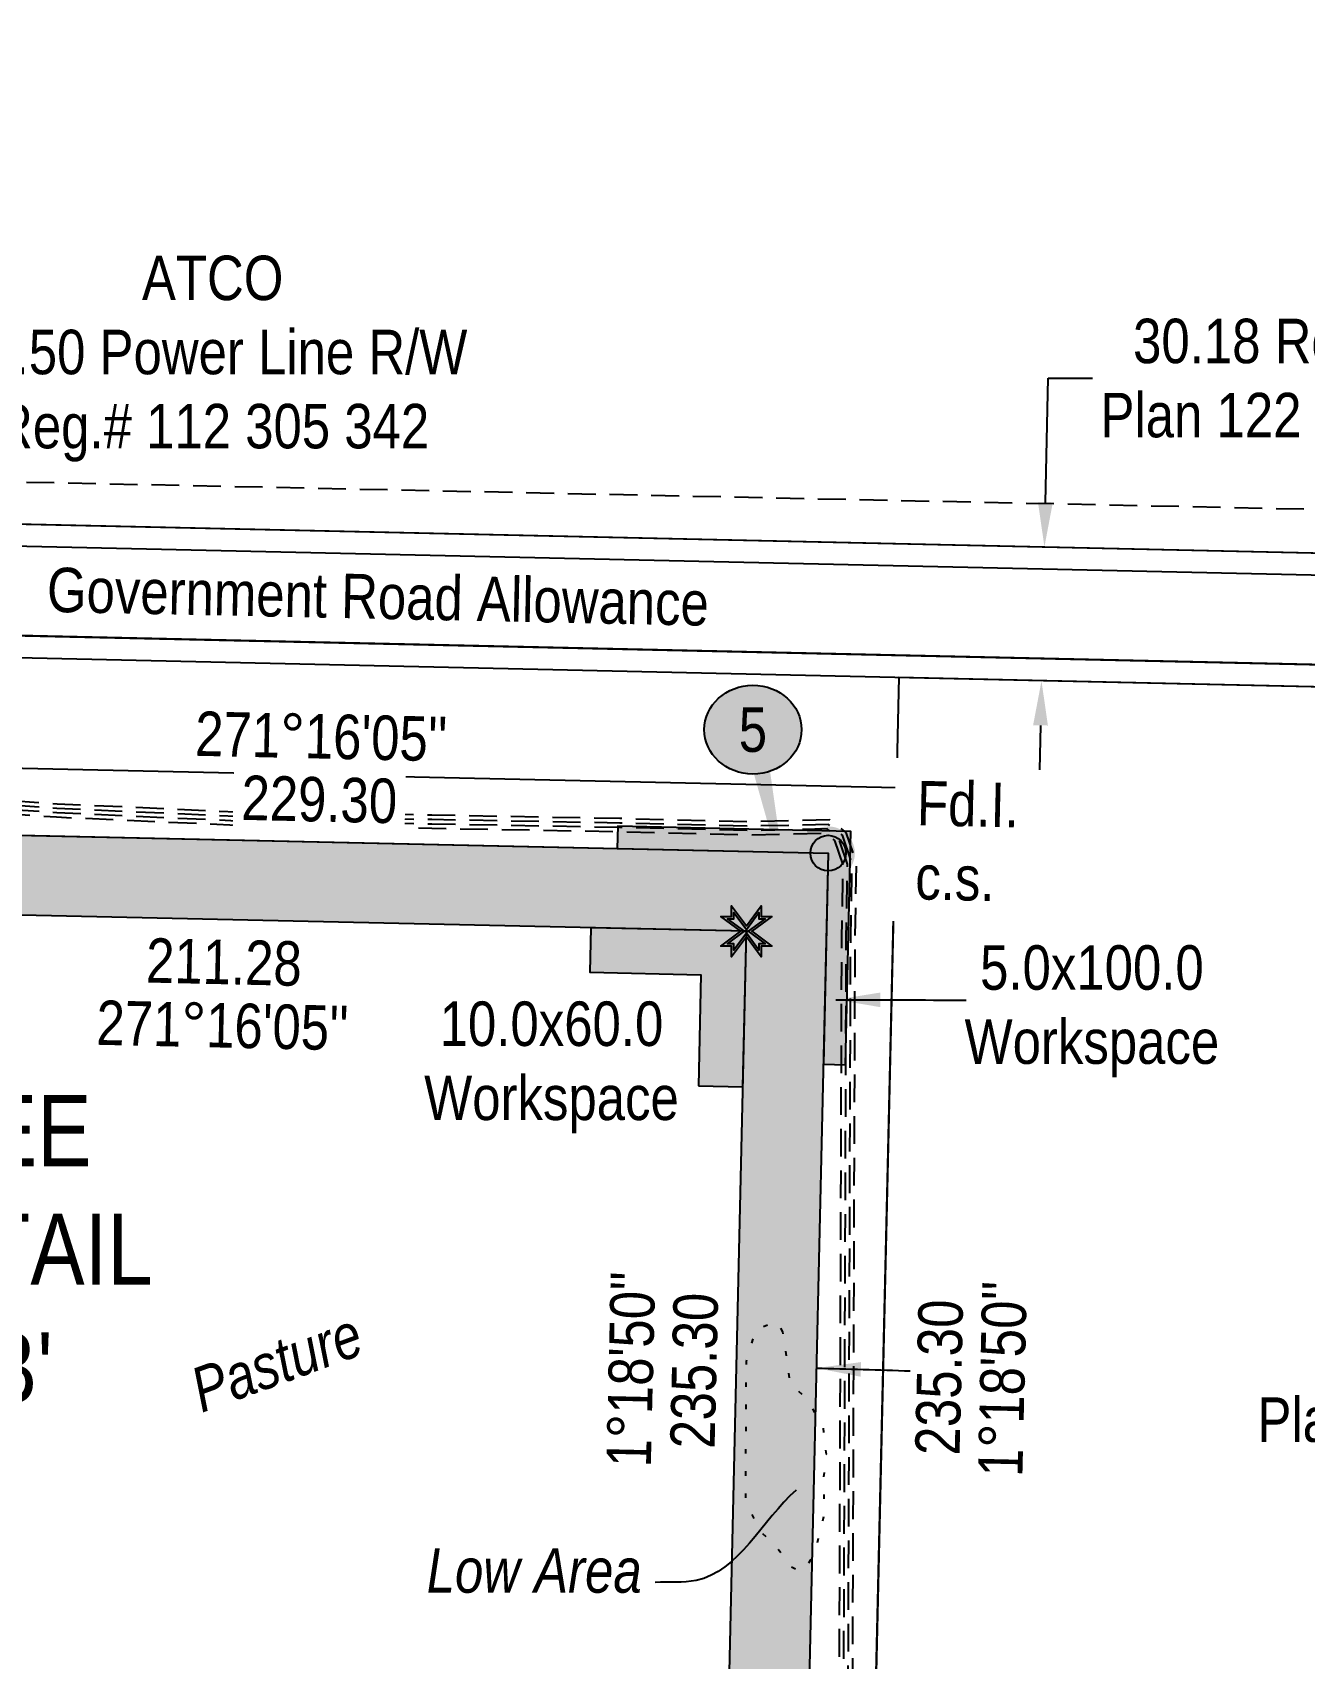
# Model space of a CAD drawing. Extents: x 397736 to 405633, y 6113180 to 6118658.
# Drawn here: x 399143.8 to 399430, y 6114683 to 6115048.7 of the extents above; entities that cross this region are included whole.
import ezdxf
from ezdxf.enums import TextEntityAlignment as Align

# ---------------------------------------------------------------- set-up
doc = ezdxf.new("R2010")
doc.units = 0
doc.header["$LTSCALE"] = 5
doc.header["$PDSIZE"] = 0.5
doc.linetypes.add('foc-TOPO', pattern=[1, 0.2, -0.8])
doc.linetypes.add('UG_PIPE', pattern=[1.875, 1.25, -0.625])
doc.layers.get('Defpoints').update_dxf_attribs({"color": 9})
for name, color, linetype in [('AS-PIPE-UG', 44, 'UG_PIPE'), ('AS-POWER', 104, 'foc-POWER'), ('AS-TELUS', 224, 'foc-TEL'), ('C-RW', 13, 'Continuous'), ('DETAIL-T', 7, 'Continuous'), ('L-BD', 7, 'Continuous'), ('L-BD1', 253, 'Continuous'), ('L-MON', 1, 'Continuous'), ('L-MON-T', 1, 'Continuous'), ('L-ROAD-T', 7, 'Continuous'), ('L-SEC', 7, 'Continuous'), ('L-TITLEDB', 4, 'Continuous'), ('L-TITLEDB-T', 4, 'Continuous'), ('P-CROSSINGS', 250, 'Continuous'), ('P-ELEVATION', 7, 'Continuous'), ('P-IOP3', 10, 'Continuous'), ('P-IOP3-H', 21, 'Continuous'), ('P-LTO', 14, 'Continuous'), ('P-PROPOSED', 10, 'Continuous'), ('P-PROPOSED-H', 21, 'Continuous'), ('P-TEMP-BLUE', 146, 'Continuous'), ('P-TEMP-BLUE-T', 146, 'Continuous'), ('T-LOW-AREA', 48, 'foc-TOPO')]:
    doc.layers.add(name, color=color, linetype=linetype)
doc.layers.add('F-EZE-T', color=190, linetype='Continuous', lineweight=9)
doc.layers.add('T-TEXT', color=48, linetype='Continuous', lineweight=18)
doc.layers.add('P-TEMP-BLUE-H', color=7, linetype='Continuous', true_color=0x99e6ff)
doc.styles.add('80', font='ARIALN.TTF', dxfattribs={"height": 10})
doc.styles.add('80CG', font='ARIALN.TTF', dxfattribs={"height": 10})
doc.styles.add('80L', font='ARIALN.TTF', dxfattribs={"height": 10})
doc.styles.add('80LS', font='ARIALNI.TTF', dxfattribs={"height": 10})
doc.styles.add('foc-LtypeFont', font='ARIALN.TTF', dxfattribs={"height": 7.349999999999999})
doc.linetypes.add('foc-POWER', pattern='A,6,-1,["P",foc-LtypeFont,S=0.2,R=0,X=-0.625,Y=-0.75],-1.239999999999999,4', length=12.24)
doc.linetypes.add('foc-POWER-NOLINE', pattern='A,0,-4,["P",foc-LtypeFont,S=0.2,R=0,X=-0.625,Y=-0.75],-8.24', length=12.24)
doc.linetypes.add('foc-TEL', pattern='A,2,-1,["T",foc-LtypeFont,S=0.2,R=0,X=-0.425,Y=-0.75],-1.239999999999999,8', length=12.24)
doc.linetypes.add('foc-TEL-NOLINE', pattern='A,0,-2,["T",foc-LtypeFont,S=0.2,R=0,X=-0.425,Y=-0.75],-10.24', length=12.24)
doc.dimstyles.new('Compass 5 000', dxfattribs={"dimscale": 5, "dimtxt": 9, "dimasz": 2, "dimexe": 0.2, "dimexo": 0.0625, "dimgap": 0.5, "dimtad": 0, "dimtih": 1, "dimtoh": 1, "dimzin": 0, "dimdsep": 46, "dimtxsty": '80CG', "dimcen": 0.1, "dimse1": 1, "dimse2": 1, "dimclrd": 256, "dimclrt": 256, "dimaunit": 1, "dimadec": 4, "dimazin": 0, "dimtfac": 0.06, "dimtofl": 0, "dimtmove": 0, "dimatfit": 1, "dimfxl": 0.2, "dimtolj": 1, "dimtzin": 0, "dimlwd": -1, "dimarcsym": 0})

# ---------------------------------------------------------------- blocks, each defined once
blk = doc.blocks.new('*D49')
at = {"layer": 'Defpoints', "color": 0, "transparency": 16777216}
for p in [(399397.7177132348, 6114932.498588775), (399370.8434658138, 6114902.915201999), (399397.0579735772, 6114902.341709294)]:
    blk.add_point(p, dxfattribs=at)
at = {"layer": 'L-TITLEDB-T', "transparency": 16777216}
for p, q in [((399371.7219223446, 6114943.069689341), (399372.3322599913, 6114970.968389445)), ((399372.3322599913, 6114970.968389445), (399382.3322599913, 6114970.968389445)), ((399370.6247489406, 6114892.917594139), (399370.4060320674, 6114882.919986279))]:
    blk.add_line(p, q, dxfattribs=at)
for points in [[(399370.0556543679, 6114943.106142153), (399373.3881903214, 6114943.033236529), (399371.5032054714, 6114933.07208148)], [(399368.9584809638, 6114892.954046951), (399372.2910169173, 6114892.881141326), (399370.8434658138, 6114902.915201999)]]:
    blk.add_solid(points, dxfattribs=at)
at = {"layer": 'L-TITLEDB-T', "transparency": 16777216, "insert": (399421.0669121064, 6114970.968389445), "char_height": 10, "attachment_point": 5, "style": '80CG'}
blk.add_mtext('\\A1;30.18 Road\\PPlan 122 2033', dxfattribs=at)
blk = doc.blocks.new('*D44')
at = {"layer": 'Defpoints', "color": 0, "transparency": 16777216}
for p in [(399066.2613593857, 6114900.036263516), (399059.6953036888, 6114891.79721751), (399060.4532717657, 6114891.293666343)]:
    blk.add_point(p, dxfattribs=at)
at = {"layer": 'F-EZE-T', "transparency": 16777216}
for p, q in [((399071.0369894952, 6114908.869237898), (399115.2255008612, 6114975.383791366)), ((399115.2255008612, 6114975.383791366), (399125.2255008612, 6114975.383791366)), ((399054.1617055018, 6114883.467794294), (399048.6281073154, 6114875.138371077))]:
    blk.add_line(p, q, dxfattribs=at)
for points in [[(399069.6487522926, 6114909.791504262), (399072.4252266977, 6114907.946971534), (399065.5033913087, 6114900.539814683)], [(399052.7734682993, 6114884.390060658), (399055.5499427044, 6114882.545527929), (399059.6953036888, 6114891.79721751)]]:
    blk.add_solid(points, dxfattribs=at)
at = {"layer": 'F-EZE-T', "transparency": 16777216, "insert": (399184.3660192788, 6114975.383791366), "char_height": 10, "attachment_point": 5, "style": '80CG'}
blk.add_mtext('\\A1;ATCO\\P10.50 Power Line R/W\\PReg.# 112 305 342', dxfattribs=at)
blk = doc.blocks.new('fdia')
at = {"color": 255, "const_width": 1}
blk.add_lwpolyline([(-0.5, 0, 1), (0.5, 0, 1)], format="xyb", close=True, dxfattribs=at)
blk = doc.blocks.new('Fdiaa')
blk.add_blockref('fdia', (0, 0))
blk = doc.blocks.new('fdib')
at = {"color": 1, "const_width": 1.6}
blk.add_lwpolyline([(-0.3999999999996362, 0, 0.9999999999999998), (0.3999999999996362, 0, 1)], format="xyb", close=True, dxfattribs=at)
at = {"color": 1}
blk.add_circle((0, 0), 0.8, dxfattribs=at)
blk = doc.blocks.new('Fdibb')
blk.add_blockref('fdib', (0, 0))
blk = doc.blocks.new('fdicc')
for name in ['Fdibb', 'Fdiaa']:
    blk.add_blockref(name, (0, 0))
blk = doc.blocks.new('FDI')
blk.add_blockref('fdicc', (0, 0))
blk = doc.blocks.new('TEMP')
h = blk.add_hatch(color=255)
h.dxf.hatch_style = 1
h.paths.add_polyline_path([(-5.274161e-10, 0.2514284397220763), (-0.6656854269836912, 1.152061669657268), (-0.6656854269836914, 0.6656854303339061), (-1.152061663105632, 0.6656854303339061), (-0.2514284404497629, 5.273253e-10), (-1.152061661774314, -0.665685419564579), (-0.6656854224511335, -0.6656854195645793), (-0.6656854224511335, -1.152061655686338), (-5.273251e-10, -0.2514284436956587), (0.6656854183820542, -1.152061663420681), (0.6656854183820542, -0.6656854208922597), (1.152061656810019, -0.6656854053035205), (0.2514284429676993, 5.273253e-10), (1.152061671303363, 0.6656854258011663), (0.6656854287749412, 0.6656854258011663), (0.6656854131859291, 1.15206166422904)])
h.paths.add_polyline_path([(0.5656854229146121, 0.8485281473411305), (0.5656854319800914, 0.5656854258011663), (0.8485281444547581, 0.5656854258011663), (0.0831890339399251, 0), (0.8485281399220186, -0.5656854150320215), (0.5656854183820542, -0.5656854240973189), (0.5656854183820542, -0.8485281365719859), (0, -0.08318903609469999), (-0.5656854224511337, -0.8485281320390644), (-0.5656854224511337, -0.5656854195645792), (-0.8485281349258001, -0.5656854195645794), (-0.0831890328488955, 0), (-0.8485281394583584, 0.5656854303339058), (-0.5656854269836913, 0.5656854303339061), (-0.5656854269836913, 0.8485281428085727), (0, 0.0831890306941206)], flags=16)
h = blk.add_hatch(color=1)
h.dxf.hatch_style = 1
h.paths.add_polyline_path([(0, 0.0831890306941205), (-0.5656854269836911, 0.8485281428085727), (-0.5656854269836912, 0.5656854303339061), (-0.8485281394583578, 0.5656854303339061), (-0.0831890328488953, -1e-16), (-0.8485281349258001, -0.5656854195645793), (-0.5656854224511337, -0.5656854195645793), (-0.5656854224511337, -0.848528132039064), (0, -0.08318903609469999), (0.5656854183820542, -0.8485281365719856), (0.5656854183820542, -0.5656854240973191), (0.8485281399220184, -0.5656854150320213), (0.0831890339399251, -1e-16), (0.8485281444547581, 0.5656854258011663), (0.5656854319800914, 0.5656854258011663), (0.5656854229146121, 0.8485281473411308)])
at = {"color": 1}
for p, q in [((-0.0831890328488953, 0), (0.0831890339399252, 0)), ((0, 0.0831890306941205), (0, -0.08318903609469999))]:
    blk.add_line(p, q, dxfattribs=at)
at = {"color": 255, "flags": 128}
blk.add_lwpolyline([(-0.251428440449763, 5.27325e-10), (-1.152061663105632, 0.6656854303339061), (-0.6656854269836914, 0.6656854303339061), (-0.6656854269836914, 1.152061669657268), (-5.274159999999999e-10, 0.2514284397220763), (0.6656854131859291, 1.15206166422904), (0.6656854287749412, 0.6656854258011663), (1.152061671303363, 0.6656854258011663), (0.2514284429676991, 5.27325e-10), (1.152061656810019, -0.6656854053035204), (0.6656854183820542, -0.6656854208922596), (0.6656854183820542, -1.152061663420681), (-5.27325e-10, -0.2514284436956586), (-0.6656854224511335, -1.152061655686338), (-0.6656854224511335, -0.6656854195645793), (-1.152061661774314, -0.6656854195645793)], close=True, dxfattribs=at)
at = {"color": 1, "flags": 128}
blk.add_lwpolyline([(-0.0831890328488953, 0), (-0.8485281394583578, 0.5656854303339061), (-0.5656854269836913, 0.5656854303339061), (-0.5656854269836913, 0.8485281428085727), (0, 0.0831890306941205), (0.5656854229146121, 0.8485281473411305), (0.5656854319800914, 0.5656854258011663), (0.8485281444547581, 0.5656854258011663), (0.0831890339399252, 0), (0.8485281399220184, -0.5656854150320214), (0.5656854183820542, -0.5656854240973189), (0.5656854183820542, -0.8485281365719856), (0, -0.08318903609469999), (-0.5656854224511335, -0.848528132039064), (-0.5656854224511335, -0.5656854195645792), (-0.8485281349258001, -0.5656854195645792)], close=True, dxfattribs=at)
blk = doc.blocks.new('*U75')
at = {"layer": 'P-ELEVATION'}
h = blk.add_hatch(color=111, dxfattribs=at)
h.dxf.hatch_style = 1
edge = h.paths.add_edge_path()
edge.add_ellipse((0, 0), major_axis=(-10.94338366431845, 0), ratio=0.9137941524069553, start_angle=0, end_angle=360)
at = {"layer": 'P-ELEVATION', "color": 7, "flags": 128}
blk.add_lwpolyline([(0, 0, 4.999999999999999, 0, 0), (7.735446125996758, -36.57698881820687, 0, 0, 0)], format="xyseb", dxfattribs=at)
at = {"layer": 'P-ELEVATION', "color": 7}
blk.add_ellipse((0, 0), major_axis=(-10.94338366431845, 0), ratio=0.9137941524069553, dxfattribs=at)
at = {"layer": 'P-ELEVATION', "style": '80'}
blk.add_attdef('BEND', text='', height=10, dxfattribs=at).set_placement((0, 0), align=Align.MIDDLE_CENTER)

msp = doc.modelspace()

# ---------------------------------------------------------------- hatches: boundary and pattern name
at = {"layer": 'P-IOP3-H'}
h = msp.add_hatch(color=256, dxfattribs=at)
h.dxf.hatch_style = 1
h.paths.add_polyline_path([(399538.6914982273, 6114316.198268827), (399505.6524171385, 6114316.950452529), (399512.3051446494, 6114606.708222906), (399299.0596749757, 6114611.447211092), (399304.4516337862, 6114846.59441474), (399069.7803858949, 6114851.786122863), (399070.1783597264, 6114869.775003036), (399322.8530000019, 6114864.184999969), (399317.4610000019, 6114629.036), (399530.7070000005, 6114624.297), (399524.054048101, 6114334.529456436), (399539.1012736239, 6114334.186884018)])
at = {"layer": 'P-PROPOSED-H'}
h = msp.add_hatch(color=256, dxfattribs=at)
h.dxf.hatch_style = 1
h.paths.add_polyline_path([(399070.1783597264, 6114869.775003036), (399322.8530000019, 6114864.184999969), (399317.4610000019, 6114629.036), (399530.7070000005, 6114624.297), (399524.054048101, 6114334.529456436), (399682.4881921855, 6114330.922468042), (399675.7950366306, 6114037.101509802), (399657.8064214492, 6114037.511285199), (399664.0897961913, 6114313.343390524), (399505.6524171385, 6114316.950452529), (399512.3051446494, 6114606.708222906), (399299.0596749757, 6114611.447211092), (399304.4516337862, 6114846.59441474), (399069.7803858949, 6114851.786122863)])
at = {"layer": 'P-TEMP-BLUE-H'}
h = msp.add_hatch(color=256, dxfattribs=at)
h.dxf.hatch_style = 1
h.paths.add_polyline_path([(399321.7645571028, 6114816.717221937), (399326.7613774827, 6114816.602644136), (399327.9644906174, 6114869.071273677), (399275.4949079334, 6114870.232075278), (399275.3843596469, 6114865.235164125), (399322.8530000019, 6114864.184999969)])
h = msp.add_hatch(color=256, dxfattribs=at)
h.dxf.hatch_style = 1
h.paths.add_polyline_path([(399293.6558559806, 6114811.841796553), (399303.649496739, 6114811.61264095), (399304.4516337862, 6114846.59441474), (399269.4692245465, 6114847.368341928), (399269.2481279736, 6114837.374519624), (399294.2286525536, 6114836.821867375)])

# ---------------------------------------------------------------- linework, layer by layer
at = {"layer": 'AS-PIPE-UG', "flags": 128}
for points in [[(398760.2717332194, 6114905.549796491), (398760.6219372648, 6114920.648220319), (398761.1842136831, 6114944.966649411), (398761.2038534535, 6114945.816317914), (398761.2072693496, 6114945.966284052), (398761.431810661, 6114955.67591882), (399544.0560709257, 6114939.192020775), (399560.9053615891, 6114888.716062544), (399560.4252381325, 6114867.720025841), (399560.7355150518, 6114867.713528487), (399650.3694321521, 6114865.825358907), (399704.9817450673, 6114864.67493156), (399704.8817663228, 6114859.858613828), (399793.5749035269, 6114857.989119799), (399793.675839133, 6114862.806442708), (399893.8793853269, 6114860.694654604), (399918.1042305893, 6114860.184189809), (400045.4839375441, 6114857.499679345), (400343.0676538748, 6114851.228298967), (400343.5433945361, 6114872.237240645), (400353.2294254469, 6114872.024304575), (400359.7567159043, 6114871.880943441)], [(399527.0500000024, 6114055.476000001), (399525.8760000003, 6114064.872999961), (399525.956, 6114076.447999962), (399525.8520000027, 6114113.844), (399525.448, 6114126.809000012), (399525.9130000007, 6114137.942), (399526.9330000024, 6114175.874), (399527.7370000031, 6114218.691), (399527.9340000031, 6114242.929999962), (399528.425, 6114273.274999973), (399529.2790000024, 6114298.446), (399529.6460000007, 6114328.931999973), (399530.4580000024, 6114357.669999972), (399534.0232194658, 6114604.194161735), (399534.5546336648, 6114620.42961043), (399534.0858610398, 6114625.348386507), (399530.8401805782, 6114627.907725938), (399526.6587547415, 6114628.568268769), (399499.1472691686, 6114628.659847661), (399457.8123246584, 6114629.917363133), (399403.3235584798, 6114631.022865633), (399346.8994580907, 6114634.140092136), (399333.5179060589, 6114634.46657196), (399327.1352479929, 6114637.455871503), (399325.2607791821, 6114643.617819694), (399325.9158041478, 6114845.032989481), (399326.2088863964, 6114861.547536941), (399324.3567052306, 6114867.009712681), (399322.2631399035, 6114868.614289581), (399305.0869440398, 6114868.224184187), (399275.8971042852, 6114868.947195762), (399233.6532505521, 6114869.714029706), (399189.6921619389, 6114870.400452705), (399149.2243854648, 6114872.232887777), (399092.2962407256, 6114876.193567602)], [(399597.6150000019, 6114040.851), (399591.4300000003, 6114040.819), (399586.0000000019, 6114040.325), (399573.9630000018, 6114038.928), (399553.0050000027, 6114039.805), (399545.7310000025, 6114041.186000001), (399536.6620000024, 6114046.108000001), (399532.3790000027, 6114049.096000001), (399529.0349161472, 6114053.099613248), (399528.0055016634, 6114055.891386015), (399526.8760562108, 6114064.931759824), (399526.9556358292, 6114076.4459356), (399526.8515829206, 6114113.86096044), (399526.4482765076, 6114126.803702133), (399526.9120653641, 6114137.907705009), (399527.9323739497, 6114175.851180726), (399528.7365499554, 6114218.677553904), (399528.9335604991, 6114242.917851528), (399529.4243519732, 6114273.249963908), (399530.2784221657, 6114298.42303287), (399530.6454562653, 6114328.911865459), (399531.4572274301, 6114357.641766519), (399535.0226097346, 6114604.17058084), (399535.5558168333, 6114620.460805215), (399535.0404305208, 6114625.86869324), (399531.2540902899, 6114628.854362953), (399526.73887737, 6114629.567634369), (399499.1641345851, 6114629.659423829), (399457.8376623284, 6114630.91668158), (399403.3612792408, 6114632.021932789), (399346.9392290462, 6114635.139046082), (399333.7519530312, 6114635.460785952), (399327.9621239957, 6114638.17243575), (399326.260889592, 6114643.764909845), (399326.9154020756, 6114845.022494713), (399327.2114431991, 6114861.703768471), (399325.2058526162, 6114867.618356355), (399322.5920699527, 6114869.62164479), (399305.0879720208, 6114869.224092092), (399275.9185521426, 6114869.946597854), (399233.6701252761, 6114870.713514867), (399189.7225809704, 6114871.399726353), (399149.2816927333, 6114873.230943888), (399092.3656203637, 6114877.1907838)], [(399597.6098281945, 6114041.850613391), (399591.3820423586, 6114041.818392001), (399585.897079136, 6114041.319391688), (399573.9260439389, 6114039.930047486), (399553.1197317188, 6114040.800699981), (399546.070716253, 6114042.138985744), (399537.1880327588, 6114046.959866527), (399533.0605418875, 6114049.83937689), (399531.0002604784, 6114052.305992625), (399529.7282643724, 6114054.228823819), (399528.9610033245, 6114056.30677203), (399527.8761124237, 6114064.990519688), (399527.9552716561, 6114076.443871163), (399527.8511658361, 6114113.877920841), (399527.448553013, 6114126.798404251), (399527.911130724, 6114137.873410018), (399528.9317478946, 6114175.828361528), (399529.7360999059, 6114218.664107884), (399529.9331210006, 6114242.9057031), (399530.4237039426, 6114273.224927853), (399531.2778443315, 6114298.400065815), (399531.6449125328, 6114328.891730933), (399532.4564548579, 6114357.613533125), (399536.022, 6114604.147), (399536.5570000019, 6114620.492), (399535.9950000019, 6114626.389), (399531.668, 6114629.800999969), (399526.8190000019, 6114630.566999969), (399499.181, 6114630.658999969), (399457.863, 6114631.916), (399403.399, 6114633.021), (399346.979, 6114636.138), (399333.986, 6114636.455), (399328.7890000019, 6114638.88899997), (399327.2610000019, 6114643.911999969), (399327.915, 6114845.012), (399328.2140000019, 6114861.86), (399326.055, 6114868.227), (399322.9210000019, 6114870.629), (399305.0890000019, 6114870.22399997), (399275.94, 6114870.946), (399233.6870000019, 6114871.713), (399189.7530000019, 6114872.399), (399149.3390000019, 6114874.229), (399092.435, 6114878.187999969)], [(399597.6046563872, 6114042.850226757), (399591.3340847184, 6114042.817784051), (399585.7941582733, 6114042.313783376), (399573.8890878797, 6114040.932094972), (399553.2344634325, 6114041.796400039), (399546.4104325011, 6114043.09197145), (399537.7140655129, 6114047.811733129), (399533.7420837718, 6114050.582753779), (399530.6600031544, 6114055.185129796), (399529.9165049831, 6114056.722158006), (399528.8761686342, 6114065.04927955), (399528.9549074806, 6114076.441806802), (399528.8507487563, 6114113.894881319), (399528.4488295178, 6114126.793106387), (399528.9101960874, 6114137.839115039), (399529.9311218418, 6114175.805542302), (399530.7356498589, 6114218.650661789), (399530.9326814973, 6114242.893554596), (399531.4230559127, 6114273.199891798), (399532.2772664996, 6114298.377098684), (399532.644368798, 6114328.871596419), (399533.4556822864, 6114357.585299672), (399537.0213902688, 6114604.123419105), (399537.5581831704, 6114620.523194784), (399536.9495694831, 6114626.909306734), (399532.0819097135, 6114630.747636985), (399526.8991226321, 6114631.566365569), (399499.1978654166, 6114631.658576164), (399457.8883376716, 6114632.91531842), (399403.4367207626, 6114634.020067183), (399347.0187709572, 6114637.136953918), (399334.2200469722, 6114637.44921402), (399329.6158760064, 6114639.605564217), (399328.2611104118, 6114644.05909012), (399328.9145979278, 6114845.001505259), (399329.2165568047, 6114862.016231502), (399326.9041473856, 6114868.835643618), (399323.249930051, 6114871.636355209), (399305.090027983, 6114871.223907902), (399275.9614478574, 6114871.945402092), (399233.7038747259, 6114872.712485134), (399189.7834190335, 6114873.398273648), (399149.3963072705, 6114875.227056112), (399092.5043796398, 6114879.185216194)]]:
    msp.add_lwpolyline(points, dxfattribs=at)
at = {"layer": 'AS-POWER', "linetype": 'foc-POWER-NOLINE'}
msp.add_line((399054.5509193771, 6114940.15991536), (399539.0280379353, 6114929.334604762), dxfattribs=at)
at = {"layer": 'AS-TELUS', "linetype": 'foc-TEL-NOLINE', "flags": 128}
msp.add_lwpolyline([(398745.5773019541, 6114921.916671945), (399552.0800553923, 6114903.914806111), (400358.5645565562, 6114885.881913316)], dxfattribs=at)
at = {"layer": 'C-RW', "flags": 128}
msp.add_lwpolyline([(399556.6942845011, 6114006.08720497), (399556.6988526145, 6114021.081605799), (399531.9689985196, 6114021.089139889), (399546.0437856437, 6114638.954271884), (399332.7954375223, 6114643.693324067), (399338.1874718483, 6114878.843821016), (398744.8946201814, 6114891.969431277), (398744.5528942639, 6114876.978920848), (399322.8530000019, 6114864.184999969), (399317.4610000019, 6114629.036), (399530.7070000005, 6114624.297), (399523.6410380719, 6114316.54091489), (399518.685, 6114100.682), (399516.6292454204, 6114006.09941097)], close=True, dxfattribs=at)
at = {"layer": 'L-SEC', "flags": 128}
for points in [[(399552.4965843571, 6114924.004281585), (398746.035601662, 6114942.020931642)], [(399552.0800553923, 6114903.914806111), (398745.5783791221, 6114921.963924098)]]:
    msp.add_lwpolyline(points, dxfattribs=at)
at = {"layer": 'L-TITLEDB', "flags": 128}
msp.add_lwpolyline([(398753.4543677931, 6115046.503509764), (398751.412389433, 6114956.919730158), (398761.1759047887, 6114946.715179842), (399552.6088865392, 6114929.031149991), (399552.4965843571, 6114924.004281585), (398746.035601662, 6114942.020931642), (398747.8592515333, 6115022.019085635)], dxfattribs=at)
for points in [[(398755.5689695584, 6114916.710957863), (398745.2465054885, 6114907.405604331), (398745.5783791221, 6114921.963924098), (399552.0800553923, 6114903.914806111), (399551.965003241, 6114898.88799925)], [(399338.7562113908, 6114903.646961718), (399332.7954375223, 6114643.693324067), (399546.0437856437, 6114638.954271884), (399551.965003241, 6114898.88799925)]]:
    msp.add_lwpolyline(points, close=True, dxfattribs=at)
at = {"layer": 'P-TEMP-BLUE', "flags": 128}
for points in [[(399321.7645571028, 6114816.717221937), (399326.7613774827, 6114816.602644136), (399327.9644906174, 6114869.071273677), (399275.4949079334, 6114870.232075278), (399275.3843596469, 6114865.235164125), (399322.8530000019, 6114864.184999969)], [(399293.6558559806, 6114811.841796553), (399303.649496739, 6114811.61264095), (399304.4516337862, 6114846.59441474), (399269.4692245465, 6114847.368341928), (399269.2481279736, 6114837.374519624), (399294.2286525536, 6114836.821867375)]]:
    msp.add_lwpolyline(points, close=True, dxfattribs=at)
at = {"layer": 'T-LOW-AREA', "flags": 128}
msp.add_lwpolyline([(399312.6670000019, 6114756.49099997), (399311.4150000019, 6114758.828), (399306.5120000019, 6114756.923), (399304.3790000019, 6114749.825), (399304.2190000019, 6114718.992999969), (399307.2440000019, 6114711.795), (399310.6860000019, 6114708.929), (399314.4700000019, 6114703.713999969), (399316.4380000019, 6114702.771999969), (399317.7340000019, 6114703.210999969), (399319.901, 6114706.852999969), (399322.0390000019, 6114715.65), (399321.8370000019, 6114723.255), (399322.4380000019, 6114729.035), (399321.7810000019, 6114734.95), (399319.017, 6114739.849999969), (399317.428, 6114742.106), (399314.3740000019, 6114744.720999969)], close=True, dxfattribs=at)

# ---------------------------------------------------------------- block references
at = {"layer": 'L-MON'}
for name, p, xscale, yscale, zscale in [('FDI', (399322.8530000019, 6114864.184999969), 4.99813384999992, 4.99813384999992, 4.99813384999992), ('TEMP', (399304.4516337862, 6114846.59441474), 4.998133849999928, 4.998133849999928, 4.998133849999928)]:
    msp.add_blockref(name, p, dxfattribs=dict(at, xscale=xscale, yscale=yscale, zscale=zscale))
at = {"layer": 'P-CROSSINGS', "xscale": 0.99962677, "yscale": 0.99962677, "zscale": 0.99962677}
msp.add_blockref('*U75', (399305.9197578669, 6114891.95304455), dxfattribs=at).add_auto_attribs({'BEND': '5'})

# ---------------------------------------------------------------- texts
at = {"layer": 'DETAIL-T', "color": 3, "insert": (399138.781679621, 6114775.093526203), "char_height": 15.9940283199997, "width": 63.61237460047029, "attachment_point": 5, "style": '80CG'}
msp.add_mtext("SEE\\PDETAIL\\P'B'", dxfattribs=at)
at = {"layer": 'L-BD', "style": '80L'}
for s, rotation, p in [("271°16'05''", 358.7325999999911, (399208.8009788538, 6114890.455154879)), ("1°18'50''", 88.68640000000016, (399362.0425096694, 6114745.94925276)), ('235.30', 88.68640000000016, (399347.8015715865, 6114746.275799509))]:
    msp.add_text(s, height=9.996267699999883, rotation=rotation, dxfattribs=at).set_placement(p, align=Align.MIDDLE)
at = {"layer": 'L-BD1', "linetype": 'Continuous', "style": '80L'}
for s, rotation, p in [('211.28', 358.7325999999911, (399186.9059680963, 6114839.69613761)), ("271°16'05''", 358.7325999999911, (399186.5909054813, 6114825.454940836)), ("1°18'50''", 88.68640000000016, (399278.4459129939, 6114748.106391184)), ('235.30', 88.68640000000016, (399292.6868510768, 6114747.779844458))]:
    msp.add_text(s, height=9.996267699999953, rotation=rotation, dxfattribs=at).set_placement(p, align=Align.MIDDLE)
at = {"layer": 'L-ROAD-T', "style": '80L'}
msp.add_text('Government Road Allowance', height=9.996229999999727, rotation=358.7935747436661, dxfattribs=at).set_placement((399221.5577420146, 6114921.883539445), align=Align.MIDDLE_CENTER)
at = {"layer": 'L-TITLEDB-T', "insert": (399456.3707507146, 6114753.357871999), "char_height": 9.996229999999727, "width": 73.40110315947986, "attachment_point": 5, "style": '80CG'}
msp.add_mtext('\\A1;Lot 3\\PBlock 1\\PPlan 022 4369', dxfattribs=at)
at = {"layer": 'P-TEMP-BLUE-T', "char_height": 9.999998399401719, "width": 56.90080944635275, "attachment_point": 5, "style": '80CG'}
for s, insert in [('\\A1;5.0x100.0\\PWorkspace', (399382.1900766097, 6114828.611921589)), ('\\A1;10.0x60.0\\PWorkspace', (399260.5983092948, 6114815.971271623))]:
    msp.add_mtext(s, dxfattribs=dict(at, insert=insert))
at = {"layer": 'T-TEXT', "style": '80LS'}
msp.add_text('Pasture', height=9.996262199999691, rotation=19.99999999999632, dxfattribs=at).set_placement((399198.7341520051, 6114749.71695063), align=Align.MIDDLE_CENTER)
at = {"layer": 'T-TEXT', "insert": (399256.7026923697, 6114707.835976406), "char_height": 9.996267699999851, "width": 48.61397727088632, "attachment_point": 2, "style": '80LS'}
msp.add_mtext('Low Area', dxfattribs=at)

# ---------------------------------------------------------------- leaders
at = {"layer": 'L-BD', "path_type": 1}
msp.add_leader([(399320.1970311709, 6114748.356288093), (399341.3072820105, 6114747.740422014)], dimstyle='Compass 5 000', override={"dimgap": 0.5, "dimtad": 0}, dxfattribs=at)
at = {"layer": 'P-TEMP-BLUE-T', "path_type": 1}
msp.add_leader([(399324.5967253546, 6114831.215362252), (399353.880629021, 6114831.120024647)], dimstyle='Compass 5 000', override={"dimgap": 0.5, "dimtad": 0}, dxfattribs=at)
at = {"layer": 'T-TEXT', "path_type": 1}
msp.add_leader([(399315.6326186085, 6114720.929164434), (399293.1159113053, 6114700.594912148), (399283.9326663266, 6114700.139345245)], dimstyle='Compass 5 000', override={"dimgap": 0.5, "dimtad": 0}, dxfattribs=at)

# ---------------------------------------------------------------- next in the draw order: texts
at = {"layer": 'L-MON-T', "insert": (399342.9721285693, 6114880.451588687), "char_height": 9.99626219999967, "width": 22.03582585351374, "attachment_point": 1, "rotation": 358.7213322997838, "style": '80L', "bg_fill": 2}
msp.add_mtext('Fd.I.\\Pc.s.', dxfattribs=at)

# ---------------------------------------------------------------- next in the draw order: linework, layer by layer
at = {"layer": 'P-IOP3', "flags": 128}
msp.add_lwpolyline([(399538.6914982273, 6114316.198268827), (399505.6524171385, 6114316.950452529), (399512.3051446494, 6114606.708222906), (399299.0596749757, 6114611.447211092), (399304.4516337862, 6114846.59441474), (399069.7803858949, 6114851.786122863), (399070.1783597264, 6114869.775003036), (399322.8530000019, 6114864.184999969), (399317.4610000019, 6114629.036), (399530.7070000005, 6114624.297), (399524.054048101, 6114334.529456436), (399539.1012736239, 6114334.186884018)], close=True, dxfattribs=at)
at = {"layer": 'P-LTO', "flags": 128}
msp.add_lwpolyline([(399070.1783597264, 6114869.775003036), (399322.8530000019, 6114864.184999969), (399317.4610000019, 6114629.036), (399530.7070000005, 6114624.297), (399524.054048101, 6114334.529456436), (399682.4881921855, 6114330.922468042), (399675.7950366306, 6114037.101509802), (399657.8064214492, 6114037.511285199), (399664.0897961913, 6114313.343390524), (399505.6524171385, 6114316.950452529), (399512.3051446494, 6114606.708222906), (399299.0596749757, 6114611.447211092), (399304.4516337862, 6114846.59441474), (399069.7803858949, 6114851.786122863)], close=True, dxfattribs=at)
at = {"layer": 'P-PROPOSED', "flags": 128}
msp.add_lwpolyline([(399070.1783597264, 6114869.775003036), (399322.8530000019, 6114864.184999969), (399317.4610000019, 6114629.036), (399530.7070000005, 6114624.297), (399524.054048101, 6114334.529456436), (399682.4881921855, 6114330.922468042), (399675.7950366306, 6114037.101509802), (399657.8064214492, 6114037.511285199), (399664.0897961913, 6114313.343390524), (399505.6524171385, 6114316.950452529), (399512.3051446494, 6114606.708222906), (399299.0596749757, 6114611.447211092), (399304.4516337862, 6114846.59441474), (399069.7803858949, 6114851.786122863)], close=True, dxfattribs=at)

# ---------------------------------------------------------------- next in the draw order: dimensions: what is measured, and where the dimension line sits
at = {"layer": 'L-TITLEDB-T'}
dim = msp.add_linear_dim(base=(399370.8434658138, 6114902.915201999), p1=(399397.7177132349, 6114932.498588776), p2=(399397.0579735773, 6114902.341709294), angle=268.74674469192604, text='30.18 Road\\PPlan 122 2033', dimstyle='Compass 5 000', dxfattribs=at)
dim.commit()
dim.dimension.update_dxf_attribs({"geometry": '*D49', "text_midpoint": (399421.0669121064, 6114970.968389445), "dimtype": 161})

# ---------------------------------------------------------------- next in the draw order: texts
at = {"layer": 'L-BD', "insert": (399208.4751930194, 6114881.278346097), "char_height": 9.996267699999883, "width": 35.65669110026775, "attachment_point": 2, "rotation": 358.7326, "style": '80L', "bg_fill": 3, "box_fill_scale": 1.15, "bg_fill_color": 256, "bg_fill_true_color": 256, "bg_fill_transparency": 0}
msp.add_mtext('229.30', dxfattribs=at)

# ---------------------------------------------------------------- next in the draw order: dimensions: what is measured, and where the dimension line sits
at = {"layer": 'F-EZE-T'}
dim = msp.add_linear_dim(base=(399059.6953036888, 6114891.79721751), p1=(399066.2613593857, 6114900.036263516), p2=(399060.4532717657, 6114891.293666343), angle=236.4021826865112, text='ATCO\\P10.50 Power Line R/W\\PReg.# 112 305 342', dimstyle='Compass 5 000', dxfattribs=at)
dim.commit()
dim.dimension.update_dxf_attribs({"geometry": '*D44', "text_midpoint": (399184.3660192788, 6114975.383791366), "dimtype": 161})

doc.saveas('drawing.dxf')
